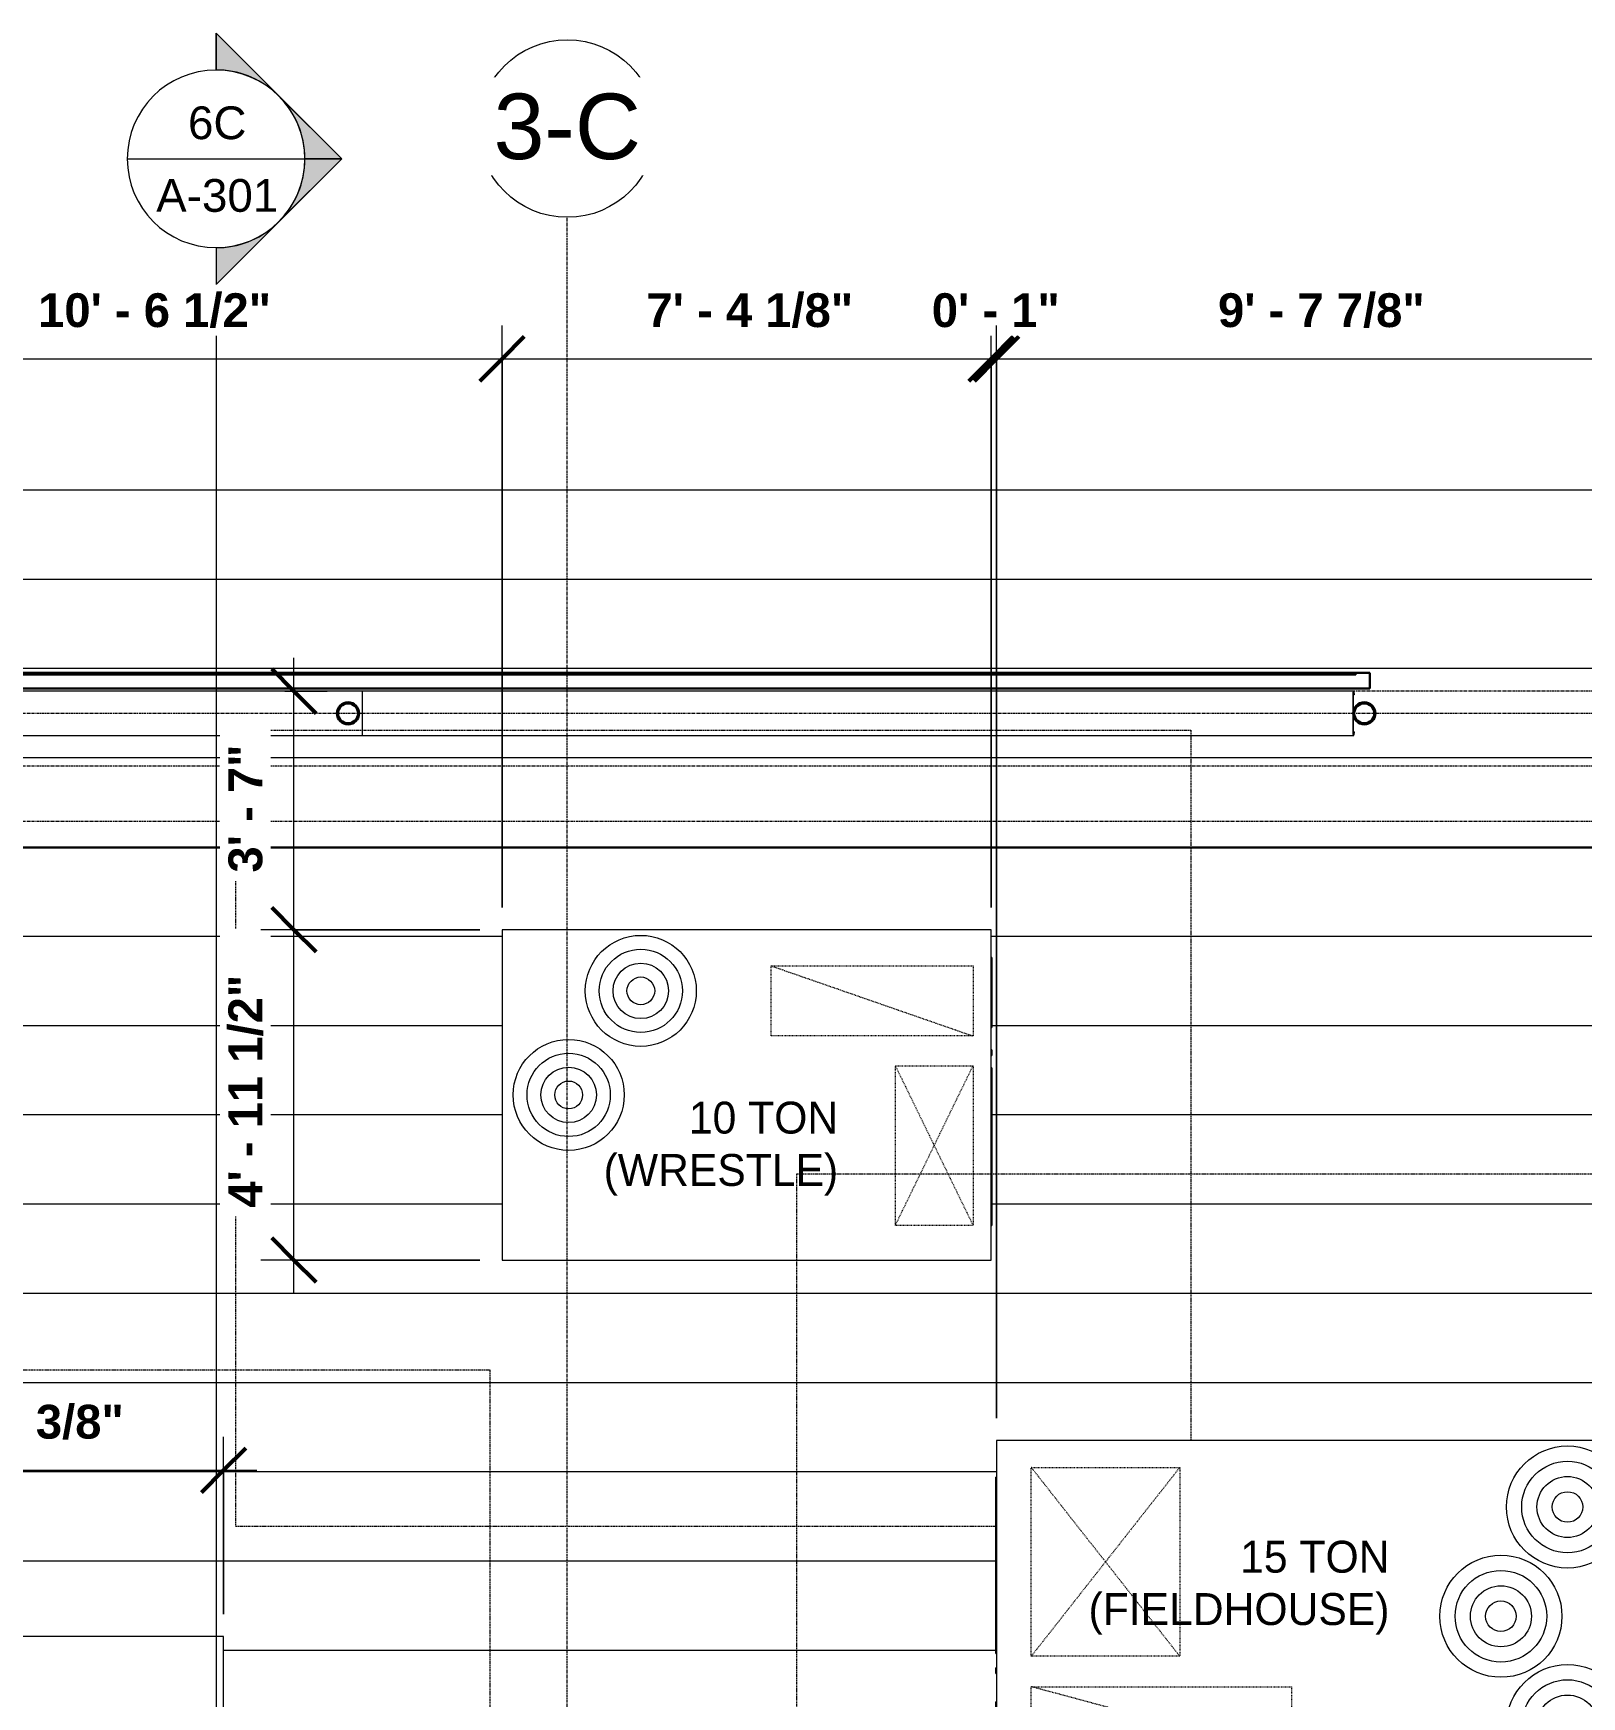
# Model space of a CAD drawing. Header units: inches. Extents: x 21290 to 29398, y -23522 to -20467.
# Drawn here: x 28753.7 to 29032.8, y -22527.2 to -22227.5 of the extents above; entities that cross this region are included whole.
import ezdxf

# ---------------------------------------------------------------- set-up
doc = ezdxf.new("R2010")
doc.units = ezdxf.units.IN
doc.header["$MEASUREMENT"] = 0
for name, pattern in [('Dash', [0.25, 0.125, -0.125]), ('Grid Line 1_2_', [0.875, 0.5, -0.125, 0.125, -0.125]), ('Hidden', [0.28125, 0.1875, -0.09375])]:
    doc.linetypes.add(name, pattern=pattern)
for name, color, linetype, lineweight in [('A-ANNO-DIMS', 211, 'Continuous', 9), ('A-ANNO-DIMS-64', 211, 'Continuous', 9), ('A-ROOF-PATT', 132, 'Continuous', 13), ('A-WALL', 113, 'Continuous', 13), ('G-ANNO-SYMB', 111, 'Continuous', 9), ('M-EQPM', 50, 'Continuous', 13), ('M-EQPM-HDLN', 50, 'Dash', 9), ('M-EQPM-IDEN', 50, 'Continuous', 9), ('S-BEAM', 12, 'Continuous', 13), ('S-COLS', 52, 'Continuous', 13), ('S-GRID', 1, 'Continuous', 9), ('S-GRID-IDEN', 1, 'Continuous', 9)]:
    doc.layers.add(name, color=color, linetype=linetype, lineweight=lineweight)
doc.styles.add('Arial_2', font='arial.ttf', dxfattribs={"height": 11.802395})
doc.styles.add('Arial_3', font='arial.ttf', dxfattribs={"height": 5.901198})
doc.styles.add('Arial_B', font='arialbd.ttf', dxfattribs={"height": 6.088537})
doc.styles.add('Century Gothic_1', font='GOTHIC.TTF', dxfattribs={"height": 5.748447})
doc.dimstyles.new('OD_Dimension', dxfattribs={"dimscale": 12, "dimtxt": 6, "dimasz": 0.666667, "dimexe": 0.5, "dimexo": 0.333333, "dimgap": 0.333333, "dimtad": 1, "dimdec": 3, "dimrnd": 0.125, "dimzin": 1, "dimdsep": 46, "dimlunit": 4, "dimtxsty": 'Arial_B', "dimblk1": 'OBLIQUE', "dimblk2": 'OBLIQUE', "dimsah": 1, "dimcen": 0.09, "dimdle": 0.5, "dimazin": 0, "dimtfac": 1, "dimtdec": 4, "dimtix": 1, "dimtmove": 0, "dimatfit": 3, "dimfxl": 1, "dimtvp": 1, "dimtfill": 1, "dimfrac": 2, "dimtolj": 1, "dimtzin": 0, "dimlwd": 13, "dimlwe": 13, "dimarcsym": 2})

# ---------------------------------------------------------------- blocks, each defined once
blk = doc.blocks.new('Girt_C - 8_D-1779451-Roof Low - Callout 7')
at = {"layer": 'S-BEAM', "color": 63, "lineweight": 18}
for p, q in [((22696.77, -22346.05), (22518.2, -22346.05)), ((22696.76, -22346.24), (22696.76, -22353.87)), ((22696.93, -22346.7), (22696.76, -22346.7)), ((22696.91, -22346.05), (22696.77, -22346.05)), ((22696.77, -22346.16), (22696.91, -22346.16)), ((22696.77, -22350.04), (22696.77, -22346.24)), ((22696.93, -22346.63), (22696.91, -22346.05)), ((22696.91, -22346.16), (22696.93, -22346.7)), ((22696.93, -22346.7), (22696.93, -22346.63)), ((22696.77, -22353.87), (22696.77, -22350.06)), ((22696.93, -22353.41), (22696.76, -22353.41)), ((22696.93, -22353.41), (22696.91, -22353.94)), ((22696.91, -22354.05), (22696.93, -22353.48)), ((22696.93, -22353.48), (22696.93, -22353.41)), ((22518.2, -22354.05), (22696.77, -22354.05)), ((22696.91, -22353.94), (22696.77, -22353.94)), ((22696.77, -22354.05), (22696.91, -22354.05))]:
    blk.add_line(p, q, dxfattribs=at)
for centre, major_axis, start_param, end_param in [((22696.77, -22346.24), (0, 0.188), 0, 1.570796), ((22696.77, -22346.24), (0, 0.0782), 0.053099, 1.570796), ((22696.77, -22353.87), (0, 0.188), 1.570796, 3.141593), ((22696.77, -22353.87), (0, 0.0782), 1.570796, 3.104544)]:
    blk.add_ellipse(centre, major_axis=major_axis, ratio=0.041629, start_param=start_param, end_param=end_param, dxfattribs=at)
blk = doc.blocks.new('Carrier_48TC_Standard_Efficiency_Gas_Heat_Electric_Cooling_Packaged_Rooftop_Unit_3_to_15_nominal_tons - 15 ton 48TC__16-873539-Roof Low - Callout 7')
at = {"layer": 'M-EQPM', "color": 63, "linetype": 'Hidden', "lineweight": 18}
for p, q in [((-105.94, -79.69), (-105.94, 67.69)), ((-105.94, 67.69), (93.94, 67.69)), ((93.94, 67.69), (93.94, -79.69)), ((93.94, -79.69), (-105.94, -79.69))]:
    blk.add_line(p, q, dxfattribs=at)
at = {"layer": 'M-EQPM', "color": 63, "lineweight": 18}
for p, q in [((57.94, 31.69), (-57.94, 31.69)), ((-57.94, 31.69), (-57.94, -31.69)), ((57.94, -31.69), (57.94, 31.69)), ((58.06, 27.31), (57.94, 27.31)), ((58.06, 27.31), (58.06, 15.44)), ((57.94, 15.44), (58.06, 15.44)), ((58.06, 10.34), (57.94, 10.34)), ((57.94, 9.29), (58.06, 9.29)), ((58.06, 10.32), (58.06, 10.34)), ((58.06, 10.34), (58.06, 9.29)), ((58.06, 9.29), (58.06, 9.31)), ((58.06, 6.69), (57.94, 6.69)), ((58.06, 6.69), (58.06, -25.06)), ((57.94, -25.06), (58.06, -25.06)), ((-57.94, -31.69), (57.94, -31.69))]:
    blk.add_line(p, q, dxfattribs=at)
for centre, radius in [((-44.94, 19.69), 11), ((-44.94, 19.69), 8.25), ((-44.94, 19.69), 5.5), ((-44.94, 19.69), 2.75), ((-32.94, 0), 11), ((-32.94, 0), 8.25), ((-32.94, 0), 5.5), ((-32.94, 0), 2.75), ((-44.94, -19.69), 11), ((-44.94, -19.69), 8.25), ((-44.94, -19.69), 5.5), ((-44.94, -19.69), 2.75)]:
    blk.add_circle(centre, radius, dxfattribs=at)
at = {"layer": 'M-EQPM-HDLN', "color": 63, "lineweight": 18}
for p, q in [((4.81, 25.31), (51.69, 12.69)), ((4.81, 12.69), (4.81, 25.31)), ((4.81, 25.31), (51.69, 25.31)), ((51.69, 25.31), (51.69, 12.69)), ((51.69, 12.69), (4.81, 12.69)), ((24.94, -26.81), (51.69, 7.19)), ((24.94, 7.19), (51.69, -26.81)), ((24.94, -26.81), (24.94, 7.19)), ((24.94, 7.19), (51.69, 7.19)), ((51.69, 7.19), (51.69, -26.81)), ((51.69, -26.81), (24.94, -26.81))]:
    blk.add_line(p, q, dxfattribs=at)
blk = doc.blocks.new('Carrier_48TC_Standard_Efficiency_Gas_Heat_Electric_Cooling_Packaged_Rooftop_Unit_3_to_15_nominal_tons - 6 ton 48TC__07-1350223-Roof Low - Callout 7')
at = {"layer": 'M-EQPM', "color": 63, "linetype": 'Hidden', "lineweight": 18}
for p, q in [((-85.19, -70), (-85.19, 58)), ((-85.19, 58), (73.19, 58)), ((73.19, 58), (73.19, -70)), ((73.19, -70), (-85.19, -70))]:
    blk.add_line(p, q, dxfattribs=at)
at = {"layer": 'M-EQPM', "color": 63, "lineweight": 18}
for p, q in [((37.19, 22), (-37.19, 22)), ((-37.19, 22), (-37.19, -22)), ((37.19, -22), (37.19, 22)), ((37.31, 19.75), (37.19, 19.75)), ((37.31, 19.75), (37.31, 9.25)), ((37.19, 9.25), (37.31, 9.25)), ((37.31, 5.27), (37.19, 5.27)), ((37.19, 4.23), (37.31, 4.23)), ((37.31, 5.26), (37.31, 5.27)), ((37.31, 5.27), (37.31, 4.23)), ((37.31, 4.23), (37.31, 4.24)), ((37.31, 1.37), (37.19, 1.37)), ((37.31, 1.37), (37.31, -15.38)), ((37.19, -15.38), (37.31, -15.38)), ((-37.19, -22), (37.19, -22))]:
    blk.add_line(p, q, dxfattribs=at)
for radius in [13, 9.75, 6.5, 3.25]:
    blk.add_circle((-23.19, 8), radius, dxfattribs=at)
at = {"layer": 'M-EQPM-HDLN', "color": 63, "lineweight": 18}
for p, q in [((8.19, 18.25), (33.81, 7.37)), ((8.19, 7.37), (8.19, 18.25)), ((8.19, 18.25), (33.81, 18.25)), ((33.81, 18.25), (33.81, 7.37)), ((33.81, 7.37), (8.19, 7.37)), ((21.69, -15.75), (33.81, 2)), ((21.69, 2), (33.81, -15.75)), ((21.69, -15.75), (21.69, 2)), ((21.69, 2), (33.81, 2)), ((33.81, 2), (33.81, -15.75)), ((33.81, -15.75), (21.69, -15.75))]:
    blk.add_line(p, q, dxfattribs=at)
blk = doc.blocks.new('Carrier_48TC_Standard_Efficiency_Gas_Heat_Electric_Cooling_Packaged_Rooftop_Unit_3_to_15_nominal_tons - 10 ton 48TC__12-1646492-Roof Low - Callout 7')
at = {"layer": 'M-EQPM', "color": 63, "linetype": 'Hidden', "lineweight": 18}
for p, q in [((-92.06, -77.75), (-92.06, 65.75)), ((-92.06, 65.75), (80.06, 65.75)), ((80.06, 65.75), (80.06, -62.25)), ((45.06, -77.75), (-92.06, -77.75))]:
    blk.add_line(p, q, dxfattribs=at)
at = {"layer": 'M-EQPM', "color": 63, "lineweight": 18}
for p, q in [((44.06, 29.75), (-44.06, 29.75)), ((-44.06, 29.75), (-44.06, -29.75)), ((44.06, -29.75), (44.06, 29.75)), ((44.19, 24.75), (44.06, 24.75)), ((44.19, 24.75), (44.19, 12.12)), ((44.06, 12.12), (44.19, 12.12)), ((44.19, 8.15), (44.06, 8.15)), ((44.06, 7.1), (44.19, 7.1)), ((44.19, 8.13), (44.19, 8.15)), ((44.19, 8.15), (44.19, 7.1)), ((44.19, 7.1), (44.19, 7.12)), ((44.19, 4.87), (44.06, 4.87)), ((44.19, 4.87), (44.19, -23.5)), ((44.06, -23.5), (44.19, -23.5)), ((-44.06, -29.75), (44.06, -29.75))]:
    blk.add_line(p, q, dxfattribs=at)
for centre, radius in [((-19.06, 18.75), 10), ((-19.06, 18.75), 7.5), ((-19.06, 18.75), 5), ((-19.06, 18.75), 2.5), ((-32.06, 0), 10), ((-32.06, 0), 7.5), ((-32.06, 0), 5), ((-32.06, 0), 2.5)]:
    blk.add_circle(centre, radius, dxfattribs=at)
at = {"layer": 'M-EQPM-HDLN', "color": 63, "lineweight": 18}
for p, q in [((4.44, 23.25), (40.81, 10.62)), ((4.44, 10.62), (4.44, 23.25)), ((4.44, 23.25), (40.81, 23.25)), ((40.81, 23.25), (40.81, 10.62)), ((40.81, 10.62), (4.44, 10.62)), ((26.81, -23.5), (40.81, 5.25)), ((26.81, 5.25), (40.81, -23.5)), ((26.81, -23.5), (26.81, 5.25)), ((26.81, 5.25), (40.81, 5.25)), ((40.81, 5.25), (40.81, -23.5)), ((40.81, -23.5), (26.81, -23.5))]:
    blk.add_line(p, q, dxfattribs=at)
blk = doc.blocks.new('Girt_C - 8_D-1783450-Roof Low - Callout 7')
at = {"layer": 'S-BEAM', "color": 63, "lineweight": 18}
for p, q in [((22518.2, -22346.05), (22065.85, -22346.05)), ((22065.85, -22346.24), (22065.85, -22346.05)), ((22065.85, -22348.1), (22065.85, -22346.24)), ((22518.2, -22346.05), (22518.2, -22346.24)), ((22518.2, -22346.24), (22518.2, -22353.87)), ((22065.85, -22351.79), (22065.85, -22348.31)), ((22065.85, -22353.87), (22065.85, -22352)), ((22065.85, -22354.05), (22518.2, -22354.05)), ((22518.2, -22353.87), (22518.2, -22354.05))]:
    blk.add_line(p, q, dxfattribs=at)
blk = doc.blocks.new('Section - Section Head - Filled-1526-Roof Low - Callout 7')
at = {"layer": 'G-ANNO-SYMB'}
h = blk.add_hatch(color=256, dxfattribs=at)
edge = h.paths.add_edge_path(flags=0)
edge.add_line((-0.4268, 0.1768), (-0.25, 0.3536))
edge.add_line((-0.25, 0.3536), (-0.25, 0.25))
edge.add_arc((-0.25, 0), 0.25, 90, 135)
h = blk.add_hatch(color=256, dxfattribs=at)
edge = h.paths.add_edge_path(flags=0)
edge.add_arc((-0.25, 0), 0.25, 45, 90)
edge.add_line((-0.25, 0.25), (-0.25, 0.3536))
edge.add_line((-0.25, 0.3536), (-0.0732, 0.1768))
h = blk.add_hatch(color=256, dxfattribs=at)
edge = h.paths.add_edge_path(flags=0)
edge.add_arc((-0.25, 0), 0.2503, 137.9216, 180)
edge.add_line((-0.5003, 0), (-0.6036, 0))
edge.add_line((-0.6036, 0), (-0.4358, 0.1678))
h = blk.add_hatch(color=256, dxfattribs=at)
edge = h.paths.add_edge_path(flags=0)
edge.add_line((-0.0642, 0.1678), (0.1036, 0))
edge.add_line((0.1036, 0), (0.0003, 0))
edge.add_arc((-0.25, 0), 0.2503, 0, 42.0784)
for p, q in [((-0.25, 0.3536), (-0.6036, 0)), ((-0.25, 0.3536), (-0.4268, 0.1768)), ((-0.25, 0.3536), (0.1036, 0)), ((-0.25, 0.25), (-0.25, 0.3536)), ((-0.0732, 0.1768), (-0.25, 0.3536)), ((-0.25, 0.3536), (-0.25, 0.25)), ((-0.4358, 0.1678), (-0.6036, 0)), ((0.1036, 0), (-0.0642, 0.1678)), ((-0.6036, 0), (-0.5003, 0)), ((0.0003, 0), (0.1036, 0)), ((-0.5, 0), (-0.6036, 0)), ((0, 0), (0.1036, 0))]:
    blk.add_line(p, q, dxfattribs=at)
for radius, start, end in [(0.25, 360, 180), (0.25, 90, 135), (0.25, 45, 90), (0.2503, 137.9216, 180), (0.2503, 0, 42.0784), (0.25, 180, 360)]:
    blk.add_arc((-0.25, 0), radius, start, end, dxfattribs=at)
blk = doc.blocks.new('Grid - Grid Head - Circle-14747-Roof Low - Callout 7')
at = {"layer": 'S-GRID-IDEN'}
blk.add_circle((0, 0), 0.25, dxfattribs=at)
blk = doc.blocks.new('DIMBLOCK25-Roof Low - Callout 7')
at = {"layer": 'A-ANNO-DIMS-64', "lineweight": 13}
for p, q in [((28711.64, -22385.05), (28711.64, -22280.17)), ((28838.2, -22385.05), (28838.2, -22280.17)), ((28711.64, -22286.17), (28838.2, -22286.17)), ((28711.64, -22286.17), (28711.64, -22385.05)), ((28838.2, -22286.17), (28838.2, -22385.05))]:
    blk.add_line(p, q, dxfattribs=at)
at = {"layer": 'A-ANNO-DIMS-64', "lineweight": 50}
for p, q in [((28711.64, -22286.17), (28715.64, -22282.17)), ((28838.2, -22286.17), (28842.2, -22282.17)), ((28711.64, -22286.17), (28707.64, -22290.17)), ((28838.2, -22286.17), (28834.2, -22290.17))]:
    blk.add_line(p, q, dxfattribs=at)
at = {"layer": 'A-ANNO-DIMS-64', "color": 0, "lineweight": 13, "insert": (28754.59, -22274.36), "char_height": 6.0885, "width": 48.8, "attachment_point": 1, "line_spacing_factor": 0.938532, "style": 'Arial_B', "bg_fill": 3, "box_fill_scale": 1.25, "bg_fill_color": 0, "bg_fill_transparency": 0}
blk.add_mtext('10\' - 6 1/2"', dxfattribs=at)
blk = doc.blocks.new('_Oblique')
at = {"color": 0, "linetype": 'ByBlock', "lineweight": -2}
blk.add_line((-0.5, -0.5), (0.5, 0.5), dxfattribs=at)
blk = doc.blocks.new('DIMBLOCK26-Roof Low - Callout 7')
at = {"layer": 'A-ANNO-DIMS-64', "lineweight": 13}
for p, q in [((28838.2, -22385.05), (28838.2, -22280.17)), ((28926.33, -22385.05), (28926.33, -22280.17)), ((28838.2, -22286.17), (28926.33, -22286.17)), ((28838.2, -22286.17), (28838.2, -22385.05)), ((28926.33, -22286.17), (28926.33, -22385.05))]:
    blk.add_line(p, q, dxfattribs=at)
at = {"layer": 'A-ANNO-DIMS-64', "lineweight": 50}
for p, q in [((28838.2, -22286.17), (28842.2, -22282.17)), ((28926.33, -22286.17), (28930.33, -22282.17)), ((28838.2, -22286.17), (28834.2, -22290.17)), ((28926.33, -22286.17), (28922.33, -22290.17))]:
    blk.add_line(p, q, dxfattribs=at)
at = {"layer": 'A-ANNO-DIMS-64', "color": 0, "lineweight": 13, "insert": (28864.22, -22274.36), "char_height": 6.0885, "width": 43.3143, "attachment_point": 1, "line_spacing_factor": 0.938532, "style": 'Arial_B', "bg_fill": 3, "box_fill_scale": 1.25, "bg_fill_color": 0, "bg_fill_transparency": 0}
blk.add_mtext('7\' - 4 1/8"', dxfattribs=at)
blk = doc.blocks.new('DIMBLOCK27-Roof Low - Callout 7')
at = {"layer": 'A-ANNO-DIMS-64', "lineweight": 13}
for p, q in [((28926.33, -22385.05), (28926.33, -22280.17)), ((28927.33, -22477.05), (28927.33, -22280.17)), ((28926.33, -22286.17), (28927.33, -22286.17)), ((28926.33, -22286.17), (28926.33, -22385.05)), ((28927.33, -22286.17), (28927.33, -22477.05))]:
    blk.add_line(p, q, dxfattribs=at)
at = {"layer": 'A-ANNO-DIMS-64', "lineweight": 50}
for p, q in [((28926.33, -22286.17), (28930.33, -22282.17)), ((28927.33, -22286.17), (28931.33, -22282.17)), ((28926.33, -22286.17), (28922.33, -22290.17)), ((28927.33, -22286.17), (28923.33, -22290.17))]:
    blk.add_line(p, q, dxfattribs=at)
at = {"layer": 'A-ANNO-DIMS-64', "color": 0, "lineweight": 13, "insert": (28915.64, -22274.36), "char_height": 6.089, "width": 26.8571, "attachment_point": 1, "line_spacing_factor": 0.938532, "style": 'Arial_B', "bg_fill": 3, "box_fill_scale": 1.25, "bg_fill_color": 0, "bg_fill_transparency": 0}
blk.add_mtext('0\' - 1"', dxfattribs=at)
blk = doc.blocks.new('DIMBLOCK28-Roof Low - Callout 7')
at = {"layer": 'A-ANNO-DIMS-64', "lineweight": 13}
for p, q in [((28927.33, -22477.05), (28927.33, -22280.17)), ((29043.2, -22429.05), (29043.2, -22280.17)), ((28927.33, -22286.17), (29043.2, -22286.17)), ((28927.33, -22286.17), (28927.33, -22477.05)), ((29043.2, -22286.17), (29043.2, -22429.05))]:
    blk.add_line(p, q, dxfattribs=at)
at = {"layer": 'A-ANNO-DIMS-64', "lineweight": 50}
for p, q in [((28927.33, -22286.17), (28931.33, -22282.17)), ((29043.2, -22286.17), (29047.2, -22282.17)), ((28927.33, -22286.17), (28923.33, -22290.17)), ((29043.2, -22286.17), (29039.2, -22290.17))]:
    blk.add_line(p, q, dxfattribs=at)
at = {"layer": 'A-ANNO-DIMS-64', "color": 0, "lineweight": 13, "insert": (28967.22, -22274.36), "char_height": 6.0885, "width": 43.3143, "attachment_point": 1, "line_spacing_factor": 0.938532, "style": 'Arial_B', "bg_fill": 3, "box_fill_scale": 1.25, "bg_fill_color": 0, "bg_fill_transparency": 0}
blk.add_mtext('9\' - 7 7/8"', dxfattribs=at)
blk = doc.blocks.new('DIMBLOCK45-Roof Low - Callout 7')
at = {"layer": 'A-ANNO-DIMS-64', "lineweight": 13}
for p, q in [((28713.64, -22512.37), (28713.64, -22480.44)), ((28788.02, -22512.37), (28788.02, -22480.44)), ((28713.64, -22486.44), (28794.02, -22486.44)), ((28713.64, -22486.44), (28713.64, -22512.37)), ((28788.02, -22486.44), (28788.02, -22512.37))]:
    blk.add_line(p, q, dxfattribs=at)
at = {"layer": 'A-ANNO-DIMS-64', "lineweight": 50}
for p, q in [((28713.64, -22486.44), (28717.64, -22482.44)), ((28788.02, -22486.44), (28792.02, -22482.44)), ((28713.64, -22486.44), (28709.64, -22490.44)), ((28788.02, -22486.44), (28784.02, -22490.44))]:
    blk.add_line(p, q, dxfattribs=at)
at = {"layer": 'A-ANNO-DIMS-64', "color": 0, "lineweight": 13, "insert": (28732.78, -22474.64), "char_height": 6.0885, "width": 43.3143, "attachment_point": 1, "line_spacing_factor": 0.938532, "style": 'Arial_B', "bg_fill": 3, "box_fill_scale": 1.25, "bg_fill_color": 0, "bg_fill_transparency": 0}
blk.add_mtext('6\' - 2 3/8"', dxfattribs=at)
blk = doc.blocks.new('DIMBLOCK46-Roof Low - Callout 7')
at = {"layer": 'A-ANNO-DIMS-64', "lineweight": 50}
for p, q in [((28800.7, -22389.05), (28796.7, -22385.05)), ((28800.7, -22389.05), (28804.7, -22393.05)), ((28800.7, -22448.55), (28796.7, -22444.55)), ((28800.7, -22448.55), (28804.7, -22452.55))]:
    blk.add_line(p, q, dxfattribs=at)
at = {"layer": 'A-ANNO-DIMS-64', "lineweight": 13}
for p, q in [((28834.2, -22389.05), (28794.7, -22389.05)), ((28800.7, -22454.55), (28800.7, -22389.05)), ((28800.7, -22389.05), (28834.2, -22389.05)), ((28834.2, -22448.55), (28794.7, -22448.55)), ((28800.7, -22448.55), (28834.2, -22448.55))]:
    blk.add_line(p, q, dxfattribs=at)
at = {"layer": 'A-ANNO-DIMS-64', "color": 0, "lineweight": 13, "insert": (28788.89, -22439.14), "char_height": 6.0885, "width": 48.8, "attachment_point": 1, "rotation": 90, "line_spacing_factor": 0.938532, "style": 'Arial_B', "bg_fill": 3, "box_fill_scale": 1.25, "bg_fill_color": 0, "bg_fill_transparency": 0}
blk.add_mtext('4\' - 11 1/2"', dxfattribs=at)
blk = doc.blocks.new('DIMBLOCK47-Roof Low - Callout 7')
at = {"layer": 'A-ANNO-DIMS-64', "lineweight": 13}
for p, q in [((28800.7, -22389.05), (28800.7, -22340.05)), ((28799.04, -22346.05), (28806.7, -22346.05)), ((28800.7, -22346.05), (28799.04, -22346.05)), ((28834.2, -22389.05), (28794.7, -22389.05)), ((28800.7, -22389.05), (28834.2, -22389.05))]:
    blk.add_line(p, q, dxfattribs=at)
at = {"layer": 'A-ANNO-DIMS-64', "lineweight": 50}
for p, q in [((28800.7, -22346.05), (28796.7, -22342.05)), ((28800.7, -22346.05), (28804.7, -22350.05)), ((28800.7, -22389.05), (28796.7, -22385.05)), ((28800.7, -22389.05), (28804.7, -22393.05))]:
    blk.add_line(p, q, dxfattribs=at)
at = {"layer": 'A-ANNO-DIMS-64', "color": 0, "lineweight": 13, "insert": (28788.89, -22378.74), "char_height": 6.089, "width": 26.8571, "attachment_point": 1, "rotation": 90, "line_spacing_factor": 0.938532, "style": 'Arial_B', "bg_fill": 3, "box_fill_scale": 1.25, "bg_fill_color": 0, "bg_fill_transparency": 0}
blk.add_mtext('3\' - 7"', dxfattribs=at)

msp = doc.modelspace()

# ---------------------------------------------------------------- hatches: boundary and pattern name
at = {"layer": 'A-ROOF-PATT', "lineweight": 9}
h = msp.add_hatch(dxfattribs=at)
h.set_pattern_fill('FP_28', color=43, style=0, pattern_type=2)
h.set_pattern_definition([(0, (6332.484, -180.953), (0, 16.082), [])])
h.paths.add_polyline_path([(28282.2179, -22808.3028), (28352.7008, -22808.3028), (28352.7008, -22786.5528), (28353.1383, -22786.5528), (28353.1383, -22342.7403), (28994.5758, -22342.7403), (28994.5758, -22345.5528), (28355.9508, -22345.5528), (28355.9508, -22785.8028), (28356.4508, -22785.8028), (28356.4759, -22349.9544), (28358.4733, -22349.9544), (28358.6726, -22349.1553), (28359.2038, -22348.4891), (28360.0058, -22348.103), (28360.6558, -22348.103), (28360.6558, -22346.0528), (28991.7192, -22346.0528), (28991.7359, -22346.6987), (28991.5781, -22346.6987), (28991.5781, -22350.0428), (28991.7976, -22349.1553), (28992.3288, -22348.4891), (28993.1308, -22348.103), (28994.0209, -22348.103), (28994.8301, -22348.4983), (28995.3778, -22349.185), (28995.5758, -22350.0528), (28995.354, -22350.9503), (28994.8228, -22351.6165), (28994.0209, -22352.0027), (28993.1308, -22352.0027), (28992.3215, -22351.6073), (28991.7739, -22350.9206), (28991.5781, -22350.0628), (28991.5781, -22353.408), (28991.7358, -22353.408), (28991.7171, -22354.0528), (28364.4508, -22354.0528), (28364.4508, -22785.8028), (29092.7008, -22785.8028), (29092.7008, -22446.6778), (29105.4508, -22446.6778), (29105.4508, -22372.8028), (29081.1998, -22372.8028), (29081.1998, -22372.3028), (29076.2008, -22372.3028), (29076.2008, -22370.5528), (29074.7623, -22370.5528), (29074.7623, -22369.5528), (29073.7008, -22369.5528), (29073.7008, -22308.0945), (28289.7008, -22308.0945), (28289.7008, -22519.0528), (28271.4062, -22519.0528), (28271.4062, -22808.3028)], flags=0)
h.paths.add_polyline_path([(28811.1151, -22740.4591), (28811.1151, -22737.3028), (28747.8573, -22737.3028), (28747.8573, -22650.9278), (28875.7323, -22650.9278), (28875.7323, -22737.3028), (28830.201, -22737.3028), (28830.201, -22740.4591), (28826.701, -22740.4591), (28826.701, -22737.3028), (28821.1151, -22737.3028), (28821.1151, -22740.4591)], flags=0)
h.paths.add_polyline_path([(28733.4782, -22560.3653), (28713.6428, -22560.3653), (28713.6428, -22558.1153), (28713.5178, -22558.1153), (28713.5178, -22547.6153), (28713.6428, -22547.6153), (28713.6428, -22543.6209), (28713.5178, -22543.6209), (28713.5178, -22542.6097), (28713.6428, -22542.6097), (28713.6428, -22539.7403), (28713.5178, -22539.7403), (28713.5178, -22522.9903), (28713.6428, -22522.9903), (28713.6428, -22516.3653), (28788.0178, -22516.3653), (28788.0178, -22560.3653), (28742.6428, -22560.3653)], flags=0)
h.paths.add_polyline_path([(29043.2008, -22544.4278), (28927.3258, -22544.4278), (28927.3258, -22540.0528), (28927.2008, -22540.0528), (28927.2008, -22528.1778), (28927.3258, -22528.1778), (28927.3258, -22523.0584), (28927.2008, -22523.0584), (28927.2008, -22522.0472), (28927.3258, -22522.0472), (28927.3258, -22519.4278), (28927.2008, -22519.4278), (28927.2008, -22487.6778), (28927.3258, -22487.6778), (28927.3258, -22481.0528), (29043.2008, -22481.0528), (29043.2008, -22538.0528)], flags=0)
h.paths.add_polyline_path([(28867.9391, -22448.5528), (28838.2008, -22448.5528), (28838.2008, -22389.0528), (28926.3258, -22389.0528), (28926.3258, -22394.0528), (28926.4508, -22394.0528), (28926.4508, -22406.6778), (28926.3258, -22406.6778), (28926.3258, -22410.6722), (28926.4508, -22410.6722), (28926.4508, -22411.6834), (28926.3258, -22411.6834), (28926.3258, -22413.9278), (28926.4508, -22413.9278), (28926.4508, -22442.3028), (28926.3258, -22442.3028), (28926.3258, -22448.5528), (28872.3276, -22448.5528)], flags=0)
h.paths.add_polyline_path([(28708.3887, -22448.5524), (28623.5137, -22448.5524), (28623.5137, -22389.0524), (28711.6387, -22389.0524), (28711.6387, -22394.0524), (28711.7637, -22394.0524), (28711.7637, -22406.6774), (28711.6387, -22406.6774), (28711.6387, -22410.6718), (28711.7637, -22410.6718), (28711.7637, -22411.683), (28711.6387, -22411.683), (28711.6387, -22413.9274), (28711.7637, -22413.9274), (28711.7637, -22442.3024), (28711.6387, -22442.3024), (28711.6387, -22448.5524)], flags=0)
h.paths.add_polyline_path([(29078.6383, -22372.2403), (29078.8883, -22372.2403), (29078.8883, -22371.9401), (29078.7008, -22371.9401), (29078.7008, -22371.8776), (29078.9508, -22371.8776), (29078.9508, -22370.5528), (29076.2633, -22370.5528), (29076.2633, -22372.2403)], flags=0)
h.paths.add_polyline_path([(28993.5758, -22351.8478), (28994.4733, -22351.6073), (28995.1383, -22350.9206), (28995.3708, -22350.0528), (28995.1303, -22349.1553), (28994.4392, -22348.4891), (28993.5758, -22348.2578), (28992.6783, -22348.4983), (28992.0133, -22349.185), (28991.7808, -22350.0528), (28992.0213, -22350.9503), (28992.7125, -22351.6165), (28993.1308, -22351.7286)], flags=0)
h.paths.add_polyline_path([(28360.6558, -22349.9544), (28360.6558, -22348.3127), (28360.4508, -22348.2578), (28359.5533, -22348.4983), (28358.8883, -22349.185), (28358.6822, -22349.9544), (28360.4508, -22349.9544)], flags=0)
at = {"layer": 'S-COLS', "lineweight": 9}
h = msp.add_hatch(dxfattribs=at)
h.set_pattern_fill('FP_29', color=253, style=0, pattern_type=2)
h.set_pattern_definition([(45, (6294.811, 0), (-6.3356768, 6.3356768), []), (45, (6294.811, 9.6), (-6.3356768, 6.3356768), [])])
h.paths.add_polyline_path([(28993.1308, -22352.0027), (28994.0209, -22352.0027), (28994.8228, -22351.6165), (28995.3778, -22350.9206), (28995.5758, -22350.0528), (28995.3778, -22349.185), (28994.8228, -22348.4891), (28994.0209, -22348.103), (28993.1308, -22348.103), (28992.3288, -22348.4891), (28991.7739, -22349.185), (28991.5758, -22350.0528), (28991.7739, -22350.9206), (28992.3288, -22351.6165)], flags=0)
h.paths.add_polyline_path([(28993.5758, -22351.8478), (28992.6783, -22351.6073), (28992.0213, -22350.9503), (28991.7808, -22350.0528), (28992.0213, -22349.1553), (28992.6783, -22348.4983), (28993.5758, -22348.2578), (28994.4733, -22348.4983), (28995.1303, -22349.1553), (28995.3708, -22350.0528), (28995.1303, -22350.9503), (28994.4733, -22351.6073)], flags=0)

# ---------------------------------------------------------------- linework, layer by layer
at = {"layer": 'A-WALL', "color": 250, "lineweight": 30}
for p, q in [((28994.5758, -22342.7403), (28353.1383, -22342.7403)), ((28992.0758, -22343.0528), (28353.4508, -22343.0528)), ((28992.0758, -22343.0528), (28992.0758, -22342.7403)), ((28994.5758, -22345.5528), (28994.5758, -22342.7403)), ((28355.9508, -22345.5528), (28994.5758, -22345.5528))]:
    msp.add_line(p, q, dxfattribs=at)
at = {"layer": 'G-ANNO-SYMB'}
for p, q in [((28770.6646, -22250.1384), (28802.6646, -22250.1384)), ((28786.6646, -22266.1384), (28786.6646, -22894.7379)), ((29303.2323, -22374.357), (28235.2696, -22374.357))]:
    msp.add_line(p, q, dxfattribs=at)
at = {"layer": 'S-COLS', "color": 250, "lineweight": 30}
for centre, radius, start, end in [((28810.4508, -22350.0528), 2, 0, 180), ((28810.4508, -22350.0528), 2, 180, 0), ((28810.4508, -22350.0528), 1.795, 0, 180), ((28810.4508, -22350.0528), 1.795, 180, 0), ((28993.5758, -22350.0528), 2, 0, 180), ((28993.5758, -22350.0528), 2, 180, 0), ((28993.5758, -22350.0528), 1.795, 0, 180), ((28993.5758, -22350.0528), 1.795, 180, 0)]:
    msp.add_arc(centre, radius, start, end, dxfattribs=at)
at = {"layer": 'S-GRID', "linetype": 'Grid Line 1_2_'}
for p, q in [((28849.9508, -22878.2166), (28849.9508, -22260.6758)), ((29353.3396, -22346.0528), (28145.6334, -22346.0528)), ((29353.3396, -22350.0528), (28145.6334, -22350.0528)), ((29353.3396, -22359.5528), (28113.6334, -22359.5528)), ((29353.3396, -22359.5528), (28113.6334, -22359.5528)), ((29353.3396, -22369.5528), (28145.6334, -22369.5528))]:
    msp.add_line(p, q, dxfattribs=at)

# ---------------------------------------------------------------- block references
at = {"layer": 'G-ANNO-SYMB', "xscale": 63.99999999999997, "yscale": 63.99999999999997, "zscale": 63.99999999999997, "rotation": 269.9999999999996}
msp.add_blockref('Section - Section Head - Filled-1526-Roof Low - Callout 7', (28786.6646, -22266.1384), dxfattribs=at)
at = {"layer": 'M-EQPM', "color": 63, "lineweight": 18}
msp.add_blockref('Carrier_48TC_Standard_Efficiency_Gas_Heat_Electric_Cooling_Packaged_Rooftop_Unit_3_to_15_nominal_tons - 10 ton 48TC__12-1646492-Roof Low - Callout 7', (28882.2633, -22418.8028), dxfattribs=at)
at = {"layer": 'M-EQPM', "color": 63, "lineweight": 18, "rotation": 180}
for name, p in [('Carrier_48TC_Standard_Efficiency_Gas_Heat_Electric_Cooling_Packaged_Rooftop_Unit_3_to_15_nominal_tons - 15 ton 48TC__16-873539-Roof Low - Callout 7', (28985.2633, -22512.7403)), ('Carrier_48TC_Standard_Efficiency_Gas_Heat_Electric_Cooling_Packaged_Rooftop_Unit_3_to_15_nominal_tons - 6 ton 48TC__07-1350223-Roof Low - Callout 7', (28750.8303, -22538.3653))]:
    msp.add_blockref(name, p, dxfattribs=at)
at = {"layer": 'S-BEAM', "color": 63, "lineweight": 18}
for name in ['Girt_C - 8_D-1783450-Roof Low - Callout 7', 'Girt_C - 8_D-1779451-Roof Low - Callout 7']:
    msp.add_blockref(name, (6294.8106, 0), dxfattribs=at)
at = {"layer": 'S-GRID-IDEN', "xscale": 63.99999999999997, "yscale": 63.99999999999997, "zscale": 63.99999999999997}
msp.add_blockref('Grid - Grid Head - Circle-14747-Roof Low - Callout 7', (28849.9508, -22244.6758), dxfattribs=at)

# ---------------------------------------------------------------- texts
at = {"layer": 'G-ANNO-SYMB', "char_height": 5.9012, "attachment_point": 2, "line_spacing_factor": 0.938532, "style": 'Arial_3'}
for s, insert, width in [('6C', (28786.8695, -22240.6923), 12.528), ('A-301', (28786.8695, -22253.7831), 26.208)]:
    msp.add_mtext(s, dxfattribs=dict(at, insert=insert, width=width))
at = {"layer": 'M-EQPM-IDEN', "attachment_point": 3, "line_spacing_factor": 0.984117, "style": 'Century Gothic_1'}
for s, insert, char_height, width in [('10 TON\\P(WRESTLE)', (28898.7778, -22420.0204), 5.74845, 44.424), ('15 TON\\P(FIELDHOUSE)', (28998.1232, -22499.1401), 5.748447, 60.408)]:
    msp.add_mtext(s, dxfattribs=dict(at, insert=insert, char_height=char_height, width=width))

# ---------------------------------------------------------------- next in the draw order: texts
at = {"layer": 'S-GRID-IDEN', "insert": (28849.9477, -22238.3845), "char_height": 11.8024, "width": 31.536, "attachment_point": 2, "line_spacing_factor": 0.938532, "style": 'Arial_2', "bg_fill": 3, "box_fill_scale": 1.25, "bg_fill_color": 0, "bg_fill_transparency": 0}
msp.add_mtext('3-C', dxfattribs=at)

# ---------------------------------------------------------------- next in the draw order: dimensions: what is measured, and where the dimension line sits
at = {"layer": 'A-ANNO-DIMS', "lineweight": 13}
for base, p1, p2, override, picture, middle in [((28838.2008, -22286.1676), (28711.6387, -22389.0524), (28838.2008, -22389.0528), {"dimpost": '<>', "dimfxl": 126.562131}, 'DIMBLOCK25-Roof Low - Callout 7', (28774.9198, -22279.0195)), ((28788.0178, -22486.4448), (28713.6428, -22516.3653), (28788.0178, -22516.3653), {"dimpost": '<>', "dimfxl": 74.375}, 'DIMBLOCK45-Roof Low - Callout 7', (28750.8303, -22479.2946))]:
    dim = msp.add_linear_dim(base=base, p1=p1, p2=p2, dimstyle='OD_Dimension', override=override, dxfattribs=at)
    dim.commit()
    dim.dimension.update_dxf_attribs({"geometry": picture, "text_midpoint": middle})

# ---------------------------------------------------------------- next in the draw order: dimensions: what is measured, and where the dimension line sits
dim = msp.add_linear_dim(base=(28926.3258, -22286.1676), p1=(28838.2008, -22389.0528), p2=(28926.3258, -22389.0528), dimstyle='OD_Dimension', override={"dimpost": '<>', "dimfxl": 88.125}, dxfattribs=at)
dim.commit()
dim.dimension.update_dxf_attribs({"geometry": 'DIMBLOCK26-Roof Low - Callout 7', "text_midpoint": (28882.2633, -22279.0174)})

# ---------------------------------------------------------------- next in the draw order: dimensions: what is measured, and where the dimension line sits
dim = msp.add_linear_dim(base=(28927.3258, -22286.1676), p1=(28926.3258, -22389.0528), p2=(28927.3258, -22481.0528), dimstyle='OD_Dimension', override={"dimpost": '<>', "dimfxl": 92.005435}, dxfattribs=at)
dim.commit()
dim.dimension.update_dxf_attribs({"geometry": 'DIMBLOCK27-Roof Low - Callout 7', "text_midpoint": (28926.8258, -22279.059)})
dim = msp.add_linear_dim(base=(28800.6969, -22389.0528), p1=(28838.2008, -22448.5528), p2=(28838.2008, -22389.0528), angle=90, dimstyle='OD_Dimension', override={"dimpost": '<>', "dimfxl": 59.5}, dxfattribs=at)
dim.commit()
dim.dimension.update_dxf_attribs({"geometry": 'DIMBLOCK46-Roof Low - Callout 7', "text_midpoint": (28793.5488, -22418.8028)})

# ---------------------------------------------------------------- next in the draw order: dimensions: what is measured, and where the dimension line sits
dim = msp.add_linear_dim(base=(29043.2008, -22286.1676), p1=(28927.3258, -22481.0528), p2=(29043.2008, -22433.0528), dimstyle='OD_Dimension', override={"dimpost": '<>', "dimfxl": 125.423346}, dxfattribs=at)
dim.commit()
dim.dimension.update_dxf_attribs({"geometry": 'DIMBLOCK28-Roof Low - Callout 7', "text_midpoint": (28985.2633, -22279.0174)})
dim = msp.add_linear_dim(base=(28800.6969, -22346.0528), p1=(28838.2008, -22389.0528), p2=(28795.0401, -22346.0528), angle=90, dimstyle='OD_Dimension', override={"dimpost": '<>', "dimfxl": 60.924958}, dxfattribs=at)
dim.commit()
dim.dimension.update_dxf_attribs({"geometry": 'DIMBLOCK47-Roof Low - Callout 7', "text_midpoint": (28793.5883, -22367.5528)})

doc.saveas('drawing.dxf')
